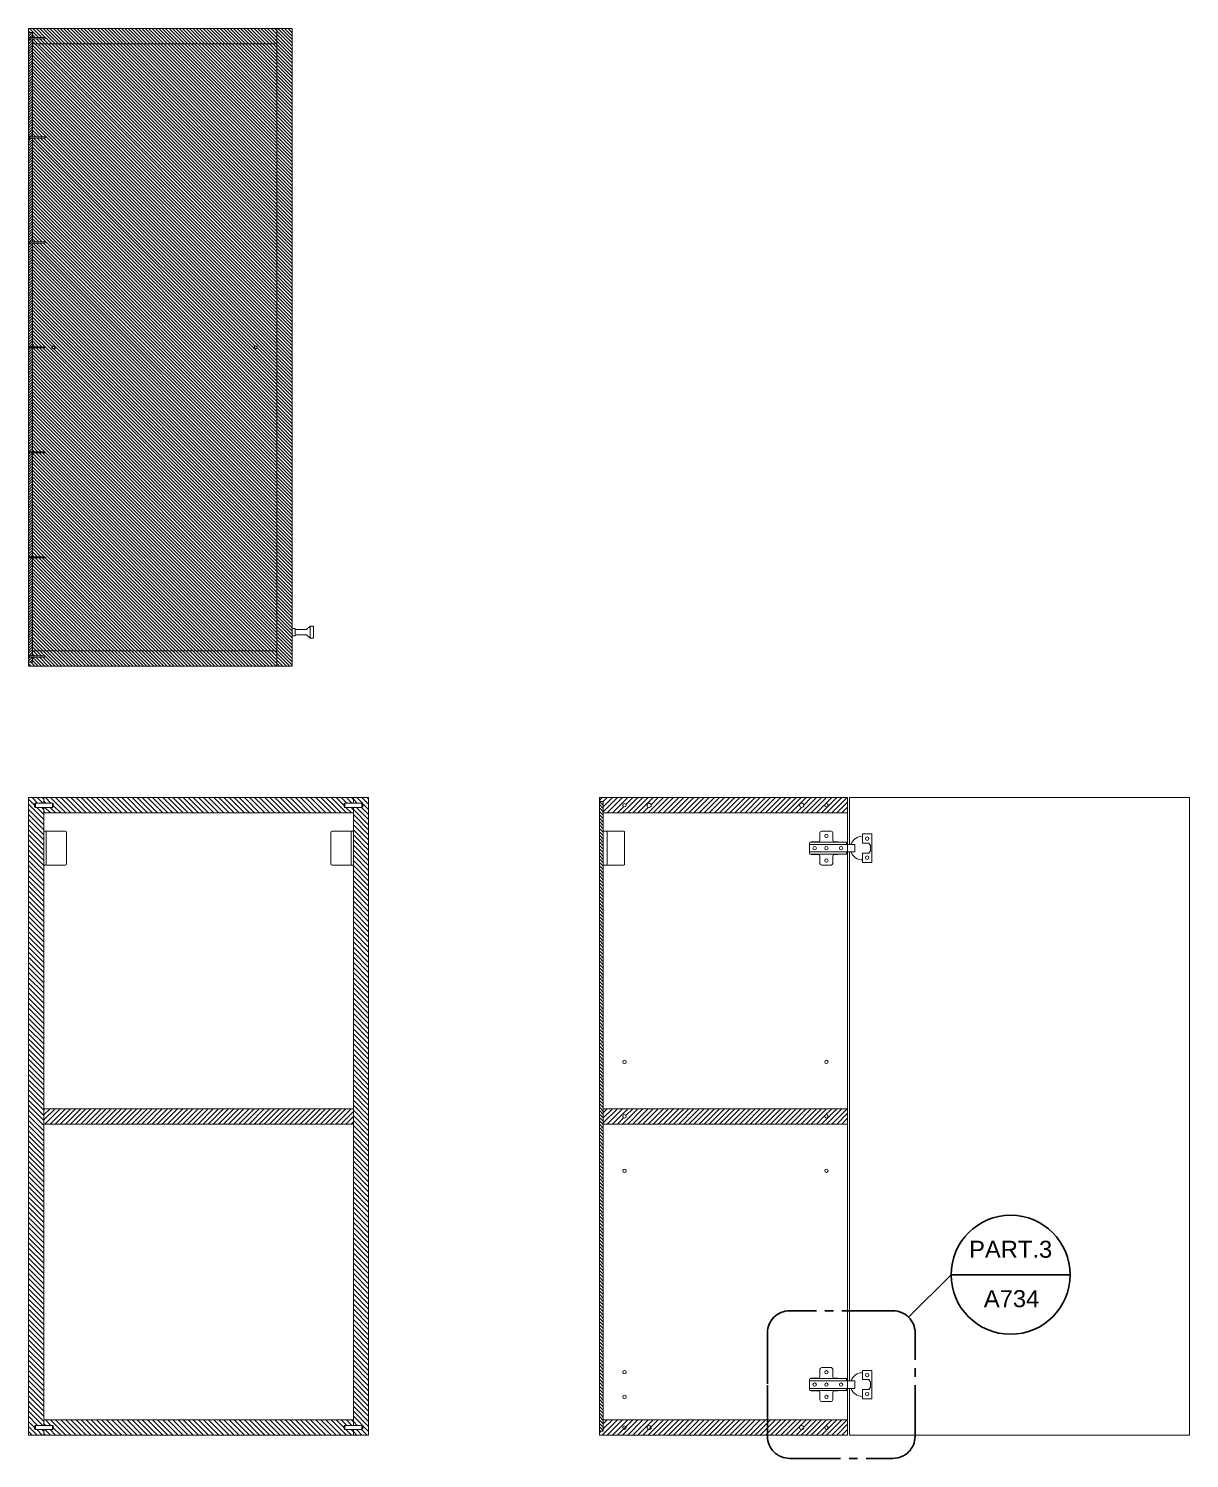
# Model space of a CAD drawing. Header units: centimetres. Extents: x -2268 to 3476, y -1681 to 1470.
# Drawn here: x -491.1 to -354.6, y -1519.9 to -1351.7 of the extents above; entities that cross this region are included whole.
import ezdxf
from ezdxf.enums import TextEntityAlignment as Align

# ---------------------------------------------------------------- set-up
doc = ezdxf.new("R2010")
doc.units = ezdxf.units.CM
doc.linetypes.add('CENTER2', pattern=[1.125, 0.75, -0.125, 0.125, -0.125])
doc.layers.get('0').update_dxf_attribs({"color": 5})
for name, color, linetype, lineweight in [('0_Num_Penna__5', 5, 'Continuous', 18), ('0_Num_Penna__6', 6, 'Continuous', 18), ('A-FURN_Num_Penna__252_Num_Penna__252_Num_Penna__3_Num_Penna__252_Num_Penna__252_Num_Penna__252_Num_Penna__252_Num_Penna__252_Num_Penna__252_Num_Penna__252_Num_Penna__252_Num_Penna__252_Num_Penna__252_Num_Penna__252_Num_Penna__5', 5, 'Continuous', 18), ('A-FURN_Num_Penna__252_Num_Penna__252_Num_Penna__3_Num_Penna__252_Num_Penna__252_Num_Penna__252_Num_Penna__252_Num_Penna__252_Num_Penna__252_Num_Penna__252_Num_Penna__252_Num_Penna__252_Num_Penna__252_Num_Penna__252_Num_Penna__6', 6, 'Continuous', 18), ('A-SECT A-MCUT', 7, 'Continuous', 35), ('A-SECT-PATT_Num_Penna__6_Num_Penna__6_Num_Penna__6_Num_Penna__6_Num_Penna__6_Num_Penna__6_Num_Penna__6_Num_Penna__6_Num_Penna__6_Num_Penna__6_Num_Penna__6_Num_Penna__6_Num_Penna__6_Num_Penna__2', 2, 'Continuous', 18), ('A-SECT-PATT_Num_Penna__6_Num_Penna__6_Num_Penna__6_Num_Penna__6_Num_Penna__6_Num_Penna__6_Num_Penna__6_Num_Penna__6_Num_Penna__6_Num_Penna__6_Num_Penna__6_Num_Penna__6_Num_Penna__6_Num_Penna__6', 6, 'Continuous', 18), ('INFO_Num_Penna__2_Num_Penna__2_Num_Penna__2_Num_Penna__2_Num_Penna__5', 5, 'Continuous', 18), ('PDF _Geometria_Num_Penna__5', 5, 'Continuous', 18), ('PDF10_Geometry_Num_Penna__7_Num_Penna__7_Num_Penna__7_Num_Penna__7_Num_Penna__7_Num_Penna__7_Num_Penna__7_Num_Penna__6', 6, 'Continuous', 18), ('PDF16_Geometry_Num_Penna__5_Num_Penna__5_Num_Penna__5_Num_Penna__5_Num_Penna__5_Num_Penna__5_Num_Penna__5_Num_Penna__5_Num_Penna__5_Num_Penna__5_Num_Penna__5_Num_Penna__5_Num_Penna__5_Num_Penna__5', 5, 'Continuous', 18), ('PDF16_Geometry_Num_Penna__6_Num_Penna__6_Num_Penna__6_Num_Penna__6_Num_Penna__6_Num_Penna__6_Num_Penna__6_Num_Penna__6_Num_Penna__6_Num_Penna__6_Num_Penna__6_Num_Penna__6_Num_Penna__6_Num_Penna__6', 6, 'Continuous', 18), ('PDF22_Geometry_Num_Penna__1_Num_Penna__255_Num_Penna__3_Num_Penna__3_Num_Penna__6', 6, 'Continuous', 18), ('PDF22_Geometry_Num_Penna__1_Num_Penna__255_Num_Penna__5_Num_Penna__5_Num_Penna__5', 5, 'Continuous', 18), ('PDF22_Geometry_Num_Penna__1_Num_Penna__255_Num_Penna__5_Num_Penna__5_Num_Penna__6', 6, 'Continuous', 18), ('PDF2_Geometry_Num_Penna__7_Num_Penna__7_Num_Penna__7_Num_Penna__7_Num_Penna__7_Num_Penna__7_Num_Penna__7_Num_Penna__6', 6, 'Continuous', 18), ('VITE_Num_Penna__5', 5, 'Continuous', 18)]:
    doc.layers.add(name, color=color, linetype=linetype, lineweight=lineweight)
doc.styles.add('ARIAL', font='Arial.ttf')
pattern_1 = [(135, (12.1145, 0), (-0.3, -0.3), [])]

msp = doc.modelspace()

# ---------------------------------------------------------------- hatches: boundary and pattern name
at = {"layer": '0_Num_Penna__5', "ltscale": 0.5}
h = msp.add_hatch(dxfattribs=at)
h.set_pattern_fill('JIS_WOOD', color=254, scale=0.4, angle=90)
h.set_pattern_definition([(135, (12.11448, 0), (-0.2, -0.2), [])])
h.paths.add_polyline_path([(-461.9372, -1351.6642), (-491.1372, -1351.6642), (-491.1372, -1352.1142), (-490.6872, -1352.1142), (-490.6872, -1352.7168), (-489.2436, -1352.7168), (-489.0772, -1352.7892), (-489.2436, -1352.8615), (-490.6872, -1352.8615), (-490.6872, -1353.4642), (-461.9372, -1353.4642)])
h.paths.add_polyline_path([(-461.9372, -1424.8642), (-490.6872, -1424.8642), (-490.6872, -1425.4668), (-489.2436, -1425.4668), (-489.0772, -1425.5392), (-489.2436, -1425.6115), (-490.6872, -1425.6115), (-490.6872, -1426.2142), (-491.1372, -1426.2142), (-491.1372, -1426.6642), (-461.9372, -1426.6642)])
h.paths.add_polyline_path([(-460.1372, -1351.6642), (-461.9372, -1351.6642), (-461.9372, -1353.4642), (-461.9372, -1426.6642), (-460.1372, -1426.6642)])
h.paths.add_polyline_path([(-461.9372, -1353.4642), (-490.6872, -1353.4642), (-490.6872, -1364.3918), (-489.2436, -1364.3918), (-489.0772, -1364.4642), (-489.2436, -1364.5365), (-490.6872, -1364.5365), (-490.6872, -1376.7418), (-489.2436, -1376.7418), (-489.0772, -1376.8142), (-489.2436, -1376.8865), (-490.6872, -1376.8865), (-490.6872, -1389.0918), (-489.2436, -1389.0918), (-489.0772, -1389.1642), (-489.2436, -1389.2365), (-490.6872, -1389.2365), (-490.6872, -1401.4418), (-489.2436, -1401.4418), (-489.0772, -1401.5142), (-489.2436, -1401.5865), (-490.6872, -1401.5865), (-490.6872, -1413.7918), (-489.2436, -1413.7918), (-489.0772, -1413.8642), (-489.2436, -1413.9365), (-490.6872, -1413.9365), (-490.6872, -1424.8642), (-461.9372, -1424.8642)])
h.paths.add_polyline_path([(-488.3872, -1389.1642, -1), (-487.9872, -1389.1642, -1)], flags=16)
h.paths.add_polyline_path([(-488.3372, -1389.1642, -1), (-488.0372, -1389.1642, -1)], flags=0)
h.paths.add_polyline_path([(-464.6372, -1389.1642, -1), (-464.2372, -1389.1642, -1)], flags=16)
h.paths.add_polyline_path([(-464.5872, -1389.1642, -1), (-464.2872, -1389.1642, -1)], flags=0)
h = msp.add_hatch(dxfattribs=at)
h.set_pattern_fill('JIS_WOOD', color=254, scale=0.3)
h.set_pattern_definition([(45, (12.11448, 0), (-0.15, 0.15), [])])
h.paths.add_polyline_path([(-490.6872, -1352.8615), (-491.0772, -1352.8615), (-491.0772, -1352.9392), (-491.1372, -1352.9392), (-491.1372, -1364.3142), (-491.0772, -1364.3142), (-491.0772, -1364.3918), (-490.6872, -1364.3918)])
h.paths.add_polyline_path([(-490.6872, -1352.1142), (-491.1372, -1352.1142), (-491.1372, -1352.6392), (-491.0772, -1352.6392), (-491.0772, -1352.7168), (-490.6872, -1352.7168)])
h.paths.add_polyline_path([(-490.6872, -1364.5365), (-491.0772, -1364.5365), (-491.0772, -1364.6142), (-491.1372, -1364.6142), (-491.1372, -1376.6642), (-491.0772, -1376.6642), (-491.0772, -1376.7418), (-490.6872, -1376.7418)])
h.paths.add_polyline_path([(-490.6872, -1376.8865), (-491.0772, -1376.8865), (-491.0772, -1376.9642), (-491.1372, -1376.9642), (-491.1372, -1389.0142), (-491.0772, -1389.0142), (-491.0772, -1389.0918), (-490.6872, -1389.0918)])
h.paths.add_polyline_path([(-490.6872, -1389.2365), (-491.0772, -1389.2365), (-491.0772, -1389.3142), (-491.1372, -1389.3142), (-491.1372, -1401.3642), (-491.0772, -1401.3642), (-491.0772, -1401.4418), (-490.6872, -1401.4418)])
h.paths.add_polyline_path([(-490.6872, -1401.5865), (-491.0772, -1401.5865), (-491.0772, -1401.6642), (-491.1372, -1401.6642), (-491.1372, -1413.7142), (-491.0772, -1413.7142), (-491.0772, -1413.7918), (-490.6872, -1413.7918)])
h.paths.add_polyline_path([(-490.6872, -1413.9365), (-491.0772, -1413.9365), (-491.0772, -1414.0142), (-491.1372, -1414.0142), (-491.1372, -1425.3892), (-491.0772, -1425.3892), (-491.0772, -1425.4668), (-490.6872, -1425.4668), (-490.6872, -1424.8642)])
h.paths.add_polyline_path([(-490.6872, -1425.6115), (-491.0772, -1425.6115), (-491.0772, -1425.6892), (-491.1372, -1425.6892), (-491.1372, -1426.2142), (-490.6872, -1426.2142)])
h = msp.add_hatch(dxfattribs=at)
h.set_pattern_fill('JIS_WOOD', color=254, scale=0.6, angle=90)
h.set_pattern_definition([(135, (385.0397, 101.31137), (-0.3, -0.3), [])])
h.paths.add_polyline_path([(-489.3372, -1443.2741), (-490.3372, -1443.2741), (-490.4372, -1443.1741), (-490.4372, -1442.8741), (-490.3372, -1442.7741), (-489.3372, -1442.7741), (-489.3372, -1442.1241), (-491.1372, -1442.1241), (-491.1372, -1517.1241), (-489.3372, -1517.1241), (-489.3372, -1516.4741), (-490.3372, -1516.4741), (-490.4372, -1516.3741), (-490.4372, -1516.0741), (-490.3372, -1515.9741), (-489.3372, -1515.9741)])
h = msp.add_hatch(dxfattribs=at)
h.set_pattern_fill('JIS_WOOD', color=254, scale=0.6, angle=90)
h.set_pattern_definition(pattern_1)
h.paths.add_polyline_path([(-452.9372, -1443.9241), (-452.9372, -1443.2741), (-453.9372, -1443.2741), (-454.0372, -1443.1741), (-454.0372, -1442.8741), (-453.9372, -1442.7741), (-452.9372, -1442.7741), (-452.9372, -1442.1241), (-489.3372, -1442.1241), (-489.3372, -1442.7741), (-488.3372, -1442.7741), (-488.2372, -1442.8741), (-488.2372, -1443.1741), (-488.3372, -1443.2741), (-489.3372, -1443.2741), (-489.3372, -1443.9241)])
h = msp.add_hatch(dxfattribs=at)
h.set_pattern_fill('JIS_WOOD', color=254, scale=0.6, angle=90)
h.set_pattern_definition([(135, (305.0397, 101.31137), (-0.3, -0.3), [])])
h.paths.add_polyline_path([(-451.1372, -1442.1241), (-452.9372, -1442.1241), (-452.9372, -1442.7741), (-451.9372, -1442.7741), (-451.8372, -1442.8741), (-451.8372, -1443.1741), (-451.9372, -1443.2741), (-452.9372, -1443.2741), (-452.9372, -1515.3241), (-452.9372, -1515.9741), (-451.9372, -1515.9741), (-451.8372, -1516.0741), (-451.8372, -1516.3741), (-451.9372, -1516.4741), (-452.9372, -1516.4741), (-452.9372, -1517.1241), (-451.1372, -1517.1241)])
h = msp.add_hatch(dxfattribs=at)
h.set_pattern_fill('JIS_WOOD', color=254, scale=0.6)
h.set_pattern_definition([(45, (9.85446, 0), (-0.3, 0.3), [])])
h.paths.add_polyline_path([(-423.9973, -1442.1241), (-423.9973, -1442.5741), (-423.5473, -1442.5741), (-423.5473, -1443.9241), (-394.7973, -1443.9241), (-394.7973, -1442.1241)])
h.paths.add_polyline_path([(-418.3973, -1443.0241, -1), (-417.8973, -1443.0241, -1)], flags=16)
h.paths.add_polyline_path([(-399.9473, -1443.0241, -1), (-400.4473, -1443.0241, -1)], flags=16)
h.paths.add_polyline_path([(-421.2473, -1443.0241, -1), (-420.8473, -1443.0241, -1)], flags=16)
h.paths.add_polyline_path([(-397.0973, -1443.0241, -1), (-397.4973, -1443.0241, -1)], flags=16)
h.paths.add_polyline_path([(-423.5473, -1515.3241), (-423.5473, -1516.6741), (-423.9973, -1516.6741), (-423.9973, -1517.1241), (-404.2281, -1517.1241), (-404.2281, -1515.3241)])
h.paths.add_polyline_path([(-394.7973, -1517.1241), (-394.7973, -1515.3241), (-404.2281, -1515.3241), (-404.2281, -1517.1241)])
h.paths.add_polyline_path([(-423.5473, -1478.7241), (-423.5473, -1480.5241), (-394.7973, -1480.5241), (-394.7973, -1478.7241)])
h.paths.add_polyline_path([(-421.2473, -1479.6241, -1), (-420.8473, -1479.6241, -1)], flags=16)
h.paths.add_polyline_path([(-397.0973, -1479.6241, -1), (-397.4973, -1479.6241, -1)], flags=16)
h = msp.add_hatch(dxfattribs=at)
h.set_pattern_fill('JIS_WOOD', color=254, scale=0.4, angle=90)
h.set_pattern_definition([(135, (9.85446, 0), (-0.2, -0.2), [])])
h.paths.add_polyline_path([(-423.5473, -1442.5741), (-423.9973, -1442.5741), (-423.9973, -1516.6741), (-423.5473, -1516.6741)])
h = msp.add_hatch(dxfattribs=at)
h.set_pattern_fill('JIS_WOOD', color=254, scale=0.6)
h.set_pattern_definition([(45, (12.1145, 0), (-0.3, 0.3), [])])
h.paths.add_polyline_path([(-489.3372, -1478.7241), (-489.3372, -1480.5241), (-452.9372, -1480.5241), (-452.9372, -1478.7241)])
h = msp.add_hatch(dxfattribs=at)
h.set_pattern_fill('JIS_WOOD', color=254, scale=0.6, angle=90)
h.set_pattern_definition(pattern_1)
h.paths.add_polyline_path([(-489.3372, -1515.3241), (-489.3372, -1515.9741), (-488.3372, -1515.9741), (-488.2372, -1516.0741), (-488.2372, -1516.3741), (-488.3372, -1516.4741), (-489.3372, -1516.4741), (-489.3372, -1517.1241), (-452.9372, -1517.1241), (-452.9372, -1516.4741), (-453.9372, -1516.4741), (-454.0372, -1516.3741), (-454.0372, -1516.0741), (-453.9372, -1515.9741), (-452.9372, -1515.9741), (-452.9372, -1515.3241)])

# ---------------------------------------------------------------- linework, layer by layer
at = {"layer": '0_Num_Penna__6', "color": 6, "linetype": 'Continuous', "lineweight": 18}
for p, q in [((-490.3372, -1442.7741), (-490.4372, -1442.8741)), ((-490.4372, -1442.8741), (-490.4372, -1443.1741)), ((-488.3372, -1442.7741), (-488.2372, -1442.8741)), ((-488.2372, -1442.8741), (-488.2372, -1443.1741)), ((-453.9372, -1442.7741), (-454.0372, -1442.8741)), ((-454.0372, -1442.8741), (-454.0372, -1443.1741)), ((-451.9372, -1442.7741), (-451.8372, -1442.8741)), ((-451.8372, -1442.8741), (-451.8372, -1443.1741)), ((-490.3372, -1443.2741), (-490.4372, -1443.1741)), ((-488.3372, -1443.2741), (-488.2372, -1443.1741)), ((-453.9372, -1443.2741), (-454.0372, -1443.1741)), ((-451.9372, -1443.2741), (-451.8372, -1443.1741)), ((-490.3372, -1515.9741), (-490.4372, -1516.0741)), ((-490.4372, -1516.3741), (-490.4372, -1516.0741)), ((-490.3372, -1516.4741), (-490.4372, -1516.3741)), ((-488.3372, -1515.9741), (-488.2372, -1516.0741)), ((-488.3372, -1516.4741), (-488.2372, -1516.3741)), ((-488.2372, -1516.3741), (-488.2372, -1516.0741)), ((-453.9372, -1515.9741), (-454.0372, -1516.0741)), ((-454.0372, -1516.3741), (-454.0372, -1516.0741)), ((-453.9372, -1516.4741), (-454.0372, -1516.3741)), ((-451.9372, -1515.9741), (-451.8372, -1516.0741)), ((-451.9372, -1516.4741), (-451.8372, -1516.3741)), ((-451.8372, -1516.3741), (-451.8372, -1516.0741))]:
    msp.add_line(p, q, dxfattribs=at)
at = {"layer": 'A-FURN_Num_Penna__252_Num_Penna__252_Num_Penna__3_Num_Penna__252_Num_Penna__252_Num_Penna__252_Num_Penna__252_Num_Penna__252_Num_Penna__252_Num_Penna__252_Num_Penna__252_Num_Penna__252_Num_Penna__252_Num_Penna__252_Num_Penna__5', "color": 5, "linetype": 'Continuous', "lineweight": 18}
for p, q in [((-491.1372, -1352.6392), (-491.1372, -1352.9392)), ((-491.0772, -1352.6954), (-491.0772, -1352.8615)), ((-491.1372, -1364.3142), (-491.1372, -1364.6142)), ((-491.0772, -1364.3918), (-491.0772, -1364.5365)), ((-491.1372, -1376.6642), (-491.1372, -1376.9642)), ((-491.0772, -1376.7418), (-491.0772, -1376.8865)), ((-491.1372, -1389.0142), (-491.1372, -1389.3142)), ((-491.0772, -1389.0918), (-491.0772, -1389.2365)), ((-491.1372, -1401.3642), (-491.1372, -1401.6642)), ((-491.0772, -1401.4418), (-491.0772, -1401.5865)), ((-491.1372, -1413.7142), (-491.1372, -1414.0142)), ((-491.0772, -1413.7918), (-491.0772, -1413.9365)), ((-491.1372, -1425.6892), (-491.1372, -1425.3892)), ((-491.0772, -1425.4668), (-491.0772, -1425.6115)), ((-394.7973, -1447.6243), (-394.7973, -1448.5239)), ((-394.7973, -1511.6239), (-394.7973, -1510.7242))]:
    msp.add_line(p, q, dxfattribs=at)
for centre, radius in [((-488.1872, -1389.1642), 0.15), ((-464.4372, -1389.1642), 0.15), ((-418.1473, -1443.0241), 0.25), ((-400.1973, -1443.0241), 0.25), ((-418.1473, -1516.2425), 0.25), ((-400.1973, -1516.2425), 0.25)]:
    msp.add_circle(centre, radius, dxfattribs=at)
at = {"layer": 'A-FURN_Num_Penna__252_Num_Penna__252_Num_Penna__3_Num_Penna__252_Num_Penna__252_Num_Penna__252_Num_Penna__252_Num_Penna__252_Num_Penna__252_Num_Penna__252_Num_Penna__252_Num_Penna__252_Num_Penna__252_Num_Penna__252_Num_Penna__6', "color": 6, "linetype": 'Continuous', "lineweight": 18}
for p, q in [((-491.1372, -1352.6392), (-491.0772, -1352.6392)), ((-491.1372, -1352.9392), (-491.0772, -1352.9392)), ((-491.0772, -1352.6392), (-491.0772, -1352.7168)), ((-491.0772, -1352.7168), (-489.2436, -1352.7168)), ((-491.0772, -1352.8615), (-489.2436, -1352.8615)), ((-491.0772, -1352.8615), (-491.0772, -1352.9392)), ((-491.1372, -1364.3142), (-491.0772, -1364.3142)), ((-491.1372, -1364.6142), (-491.0772, -1364.6142)), ((-491.0772, -1364.3142), (-491.0772, -1364.3918)), ((-491.0772, -1364.3918), (-489.2436, -1364.3918)), ((-491.0772, -1364.5365), (-489.2436, -1364.5365)), ((-491.0772, -1364.5365), (-491.0772, -1364.6142)), ((-491.1372, -1376.6642), (-491.0772, -1376.6642)), ((-491.1372, -1376.9642), (-491.0772, -1376.9642)), ((-491.0772, -1376.6642), (-491.0772, -1376.7418)), ((-491.0772, -1376.7418), (-489.2436, -1376.7418)), ((-491.0772, -1376.8865), (-489.2436, -1376.8865)), ((-491.0772, -1376.8865), (-491.0772, -1376.9642)), ((-491.1372, -1389.0142), (-491.0772, -1389.0142)), ((-491.0772, -1389.0142), (-491.0772, -1389.0918)), ((-491.0772, -1389.0918), (-489.2436, -1389.0918)), ((-491.0772, -1389.2365), (-489.2436, -1389.2365)), ((-491.0772, -1389.2365), (-491.0772, -1389.3142)), ((-491.1372, -1389.3142), (-491.0772, -1389.3142)), ((-491.1372, -1401.3642), (-491.0772, -1401.3642)), ((-491.1372, -1401.6642), (-491.0772, -1401.6642)), ((-491.0772, -1401.3642), (-491.0772, -1401.4418)), ((-491.0772, -1401.4418), (-489.2436, -1401.4418)), ((-491.0772, -1401.5865), (-489.2436, -1401.5865)), ((-491.0772, -1401.5865), (-491.0772, -1401.6642)), ((-491.1372, -1413.7142), (-491.0772, -1413.7142)), ((-491.1372, -1414.0142), (-491.0772, -1414.0142)), ((-491.0772, -1413.7142), (-491.0772, -1413.7918)), ((-491.0772, -1413.7918), (-489.2436, -1413.7918)), ((-491.0772, -1413.9365), (-489.2436, -1413.9365)), ((-491.0772, -1413.9365), (-491.0772, -1414.0142)), ((-491.1372, -1425.3892), (-491.0772, -1425.3892)), ((-491.1372, -1425.6892), (-491.0772, -1425.6892)), ((-491.0772, -1425.3892), (-491.0772, -1425.4668)), ((-491.0772, -1425.4668), (-489.2436, -1425.4668)), ((-491.0772, -1425.6115), (-489.2436, -1425.6115)), ((-491.0772, -1425.6115), (-491.0772, -1425.6892))]:
    msp.add_line(p, q, dxfattribs=at)
at = {"layer": 'A-SECT A-MCUT', "color": 5}
for q in [(-387.6235, -1503.2565), (-368.6235, -1498.2565)]:
    msp.add_line((-382.6235, -1498.2565), q, dxfattribs=at)
at = {"layer": 'A-SECT A-MCUT', "color": 5, "linetype": 'CENTER2', "ltscale": 8}
msp.add_lwpolyline([(-404.2281, -1517.256, 0.41421356), (-401.6229, -1519.8611), (-389.4656, -1519.8611, 0.41421356), (-386.8604, -1517.256), (-386.8604, -1505.0987, 0.41421356), (-389.4656, -1502.4935), (-401.6229, -1502.4935, 0.41421356), (-404.2281, -1505.0987), (-404.2281, -1517.256), (-404.2281, -1505.0987)], format="xyb", dxfattribs=at)
at = {"layer": 'A-SECT A-MCUT', "color": 5}
msp.add_circle((-375.6235, -1498.2565), 7, dxfattribs=at)
at = {"layer": 'A-SECT-PATT_Num_Penna__6_Num_Penna__6_Num_Penna__6_Num_Penna__6_Num_Penna__6_Num_Penna__6_Num_Penna__6_Num_Penna__6_Num_Penna__6_Num_Penna__6_Num_Penna__6_Num_Penna__6_Num_Penna__6_Num_Penna__2', "color": 2, "linetype": 'Continuous', "lineweight": 18}
for p, q in [((-394.5973, -1442.1241), (-354.5973, -1442.1241)), ((-394.5973, -1442.1241), (-394.5973, -1447.6243)), ((-354.5973, -1442.1241), (-354.5973, -1517.1241)), ((-394.5973, -1448.5239), (-394.5973, -1510.7242)), ((-394.5973, -1511.6239), (-394.5973, -1517.1241)), ((-394.5973, -1517.1241), (-354.5973, -1517.1241))]:
    msp.add_line(p, q, dxfattribs=at)
at = {"layer": 'A-SECT-PATT_Num_Penna__6_Num_Penna__6_Num_Penna__6_Num_Penna__6_Num_Penna__6_Num_Penna__6_Num_Penna__6_Num_Penna__6_Num_Penna__6_Num_Penna__6_Num_Penna__6_Num_Penna__6_Num_Penna__6_Num_Penna__6', "color": 6, "linetype": 'Continuous', "lineweight": 18}
for p, q in [((-491.1372, -1352.1142), (-491.1372, -1352.6392)), ((-490.6872, -1352.1142), (-490.6872, -1352.7168)), ((-490.6872, -1352.8615), (-490.6872, -1364.3918)), ((-490.6872, -1364.5365), (-490.6872, -1376.7418)), ((-490.6872, -1376.8865), (-490.6872, -1389.0918)), ((-490.6872, -1389.2365), (-490.6872, -1401.4418)), ((-490.6872, -1401.5865), (-490.6872, -1413.7918)), ((-490.6872, -1413.9365), (-490.6872, -1425.4668)), ((-490.6872, -1425.6115), (-490.6872, -1426.2142)), ((-491.1372, -1442.1241), (-451.1372, -1442.1241)), ((-491.1372, -1442.1241), (-491.1372, -1517.1241)), ((-489.3372, -1442.1241), (-489.3372, -1442.7741)), ((-452.9372, -1442.1241), (-452.9372, -1442.7741)), ((-451.1372, -1442.1241), (-451.1372, -1517.1241)), ((-423.5473, -1442.5741), (-423.5473, -1516.6741)), ((-489.3372, -1443.2741), (-489.3372, -1515.9741)), ((-452.9372, -1443.2741), (-452.9372, -1515.9741)), ((-491.1372, -1517.1241), (-451.1372, -1517.1241)), ((-489.3372, -1516.4741), (-489.3372, -1517.1241)), ((-452.9372, -1516.4741), (-452.9372, -1517.1241))]:
    msp.add_line(p, q, dxfattribs=at)
at = {"layer": 'INFO_Num_Penna__2_Num_Penna__2_Num_Penna__2_Num_Penna__2_Num_Penna__5', "color": 5, "linetype": 'Continuous', "lineweight": 18}
for p, q in [((-489.0705, -1446.0738), (-489.3372, -1446.0738)), ((-489.0872, -1446.214), (-489.0872, -1449.9335)), ((-489.0705, -1446.0738), (-486.8249, -1446.0738)), ((-486.6953, -1449.9335), (-486.6953, -1446.214)), ((-455.5792, -1449.9335), (-455.5792, -1446.214)), ((-453.204, -1446.0738), (-455.4495, -1446.0738)), ((-453.204, -1446.0738), (-452.9372, -1446.0738)), ((-453.1872, -1446.214), (-453.1872, -1449.9335)), ((-423.5473, -1446.0738), (-421.1541, -1446.0738)), ((-423.0677, -1446.214), (-423.0677, -1449.9335)), ((-421.0245, -1449.9335), (-421.0245, -1446.214)), ((-489.3372, -1450.0738), (-489.0705, -1450.0738)), ((-489.0705, -1450.0738), (-486.8249, -1450.0738)), ((-453.204, -1450.0738), (-455.4495, -1450.0738)), ((-452.9372, -1450.0738), (-453.204, -1450.0738)), ((-423.5473, -1450.0738), (-421.1541, -1450.0738))]:
    msp.add_line(p, q, dxfattribs=at)
for centre, start, end in [((-489.2292, -1446.2151), 0.438313, 85.025899), ((-486.8372, -1446.2151), 0.438313, 85.025899), ((-455.4372, -1446.2151), 94.974101, 179.561687), ((-453.0453, -1446.2151), 94.974101, 179.561687), ((-423.2096, -1446.2151), 0.438313, 85.025899), ((-421.1664, -1446.2151), 0.438313, 85.025899), ((-489.2292, -1449.9324), 274.974101, 359.561687), ((-486.8372, -1449.9324), 274.974101, 359.561687), ((-455.4372, -1449.9324), 180.438313, 265.025899), ((-453.0453, -1449.9324), 180.438313, 265.025899), ((-423.2096, -1449.9324), 274.974101, 359.561687), ((-421.1664, -1449.9324), 274.974101, 359.561687)]:
    msp.add_arc(centre, 0.1419, start, end, dxfattribs=at)
at = {"layer": 'PDF _Geometria_Num_Penna__5', "color": 5, "linetype": 'Continuous', "lineweight": 18, "flags": 128}
for points in [[(-395.9478, -1447.3756), (-395.9478, -1447.3226), (-396.3458, -1447.3226, -0.41421356), (-396.5458, -1447.1226), (-396.5458, -1446.2738, 0.41421356), (-396.7458, -1446.0738), (-397.8487, -1446.0738, 0.41421356), (-398.0487, -1446.2738), (-398.0487, -1447.1226, -0.41421356), (-398.2487, -1447.3226), (-399.0976, -1447.3226, 0.41421356), (-399.2976, -1447.5226), (-399.2976, -1448.6255, 0.41421356), (-399.0976, -1448.8255), (-398.2487, -1448.8255, -0.41421356), (-398.0487, -1449.0255), (-398.0487, -1449.8744, 0.41421356), (-397.8487, -1450.0744), (-396.7458, -1450.0744, 0.41421356), (-396.5458, -1449.8744), (-396.5458, -1449.0255, -0.41421356), (-396.3458, -1448.8255), (-395.9478, -1448.8255), (-395.9478, -1448.7726)], [(-395.9478, -1511.8726), (-395.9478, -1511.9255), (-396.3458, -1511.9255, 0.41421356), (-396.5458, -1512.1255), (-396.5458, -1512.9744, -0.41421356), (-396.7458, -1513.1744), (-397.8487, -1513.1744, -0.41421356), (-398.0487, -1512.9744), (-398.0487, -1512.1255, 0.41421356), (-398.2487, -1511.9255), (-399.0976, -1511.9255, -0.41421356), (-399.2976, -1511.7255), (-399.2976, -1510.6226, -0.41421356), (-399.0976, -1510.4226), (-398.2487, -1510.4226, 0.41421356), (-398.0487, -1510.2226), (-398.0487, -1509.3737, -0.41421356), (-397.8487, -1509.1737), (-396.7458, -1509.1737, -0.41421356), (-396.5458, -1509.3737), (-396.5458, -1510.2226, 0.41421356), (-396.3458, -1510.4226), (-395.9478, -1510.4226), (-395.9478, -1510.4755)]]:
    msp.add_lwpolyline(points, format="xyb", dxfattribs=at)
for points in [[(-392.1165, -1447.7777), (-392.307, -1447.4973), (-393.0532, -1447.4973), (-393.0532, -1446.4018), (-391.9366, -1446.4018)], [(-391.9366, -1446.4019), (-391.9366, -1449.7463), (-393.0532, -1449.7463), (-393.0532, -1448.6509), (-392.307, -1448.6509), (-392.1165, -1448.3704), (-392.1165, -1448.0741), (-392.1165, -1447.7777)], [(-399.2976, -1448.5239), (-394.9477, -1448.5239), (-393.9475, -1448.5239), (-393.9475, -1447.6243), (-394.9477, -1447.6243), (-399.2976, -1447.6243)], [(-394.9477, -1447.3756), (-399.2331, -1447.3756)], [(-394.9477, -1447.6243), (-394.9477, -1447.3755)], [(-399.2332, -1448.7726), (-394.9477, -1448.7726), (-394.9477, -1448.5239)], [(-391.9366, -1512.8463), (-391.9366, -1509.5018), (-393.0532, -1509.5018), (-393.0532, -1510.5972), (-392.307, -1510.5972), (-392.1165, -1510.8777), (-392.1165, -1511.1741), (-392.1165, -1511.4704)], [(-399.2976, -1510.7242), (-394.9477, -1510.7242), (-393.9475, -1510.7242), (-393.9475, -1511.6239), (-394.9477, -1511.6239), (-399.2976, -1511.6239)], [(-399.2332, -1510.4755), (-394.9477, -1510.4755), (-394.9477, -1510.7242)], [(-394.9477, -1511.8726), (-399.2331, -1511.8726)], [(-394.9477, -1511.6239), (-394.9477, -1511.8726)], [(-392.1165, -1511.4704), (-392.307, -1511.7509), (-393.0532, -1511.7509), (-393.0532, -1512.8463), (-391.9366, -1512.8463)]]:
    msp.add_lwpolyline(points, dxfattribs=at)
at = {"layer": 'PDF _Geometria_Num_Penna__5', "color": 5, "linetype": 'Continuous', "lineweight": 18}
for centre, radius, start, end in [((-393.0558, -1448.0714), 1.3944, 90.001281, 161.159518), ((-393.0559, -1448.0717), 1.3942, 198.835553, 270.003648), ((-393.0559, -1511.1765), 1.3942, 89.996352, 161.164447), ((-393.0558, -1511.1767), 1.3944, 198.840482, 269.998719)]:
    msp.add_arc(centre, radius, start, end, dxfattribs=at)
at = {"layer": 'PDF10_Geometry_Num_Penna__7_Num_Penna__7_Num_Penna__7_Num_Penna__7_Num_Penna__7_Num_Penna__7_Num_Penna__7_Num_Penna__6', "color": 6, "linetype": 'Continuous', "lineweight": 18, "flags": 128}
for points in [[(-489.2436, -1352.7168), (-489.0772, -1352.7892)], [(-489.0772, -1352.7892), (-489.2436, -1352.8615)], [(-489.2436, -1364.3918), (-489.0772, -1364.4642)], [(-489.0772, -1364.4642), (-489.2436, -1364.5365)], [(-489.2436, -1376.7418), (-489.0772, -1376.8142)], [(-489.0772, -1376.8142), (-489.2436, -1376.8865)], [(-489.2436, -1389.0918), (-489.0772, -1389.1642)], [(-489.0772, -1389.1642), (-489.2436, -1389.2365)], [(-489.2436, -1401.4418), (-489.0772, -1401.5142)], [(-489.0772, -1401.5142), (-489.2436, -1401.5865)], [(-489.2436, -1413.7918), (-489.0772, -1413.8642)], [(-489.0772, -1413.8642), (-489.2436, -1413.9365)], [(-489.2436, -1425.4668), (-489.0772, -1425.5392)], [(-489.0772, -1425.5392), (-489.2436, -1425.6115)]]:
    msp.add_lwpolyline(points, dxfattribs=at)
at = {"layer": 'PDF16_Geometry_Num_Penna__5_Num_Penna__5_Num_Penna__5_Num_Penna__5_Num_Penna__5_Num_Penna__5_Num_Penna__5_Num_Penna__5_Num_Penna__5_Num_Penna__5_Num_Penna__5_Num_Penna__5_Num_Penna__5_Num_Penna__5', "color": 5, "linetype": 'Continuous', "lineweight": 18}
for p, q in [((-459.7718, -1422.2164), (-460.1372, -1422.2164)), ((-460.1372, -1422.2164), (-460.1372, -1423.112)), ((-459.7718, -1422.2164), (-459.7718, -1423.112)), ((-458.4644, -1422.3648), (-459.6233, -1422.3648)), ((-458.0284, -1421.9642), (-458.4644, -1422.3648)), ((-457.6372, -1421.9642), (-458.0284, -1421.9642)), ((-458.0284, -1421.9642), (-458.0284, -1423.3642)), ((-457.6372, -1421.9642), (-457.6372, -1423.3642)), ((-459.7718, -1423.112), (-460.1372, -1423.112)), ((-458.4644, -1422.9635), (-459.6233, -1422.9635)), ((-458.0284, -1423.3642), (-458.4644, -1422.9635)), ((-457.6372, -1423.3642), (-458.0284, -1423.3642))]:
    msp.add_line(p, q, dxfattribs=at)
for centre, start, end in [((-459.6233, -1422.2164), 180, 270), ((-459.6233, -1423.112), 90, 180)]:
    msp.add_arc(centre, 0.1485, start, end, dxfattribs=at)
at = {"layer": 'PDF16_Geometry_Num_Penna__6_Num_Penna__6_Num_Penna__6_Num_Penna__6_Num_Penna__6_Num_Penna__6_Num_Penna__6_Num_Penna__6_Num_Penna__6_Num_Penna__6_Num_Penna__6_Num_Penna__6_Num_Penna__6_Num_Penna__6', "color": 6, "linetype": 'Continuous', "lineweight": 18}
for p, q in [((-491.1372, -1352.1142), (-491.1372, -1351.6642)), ((-491.1372, -1351.6642), (-460.1372, -1351.6642)), ((-491.1372, -1352.1142), (-490.6872, -1352.1142)), ((-461.9372, -1351.6642), (-461.9372, -1426.6642)), ((-460.1372, -1351.6642), (-460.1372, -1426.6642)), ((-491.1372, -1364.3142), (-491.1372, -1352.9392)), ((-490.6872, -1353.4642), (-461.9372, -1353.4642)), ((-491.1372, -1376.6642), (-491.1372, -1364.6142)), ((-491.1372, -1389.0142), (-491.1372, -1376.9642)), ((-491.1372, -1401.3642), (-491.1372, -1389.3142)), ((-491.1372, -1413.7142), (-491.1372, -1401.6642)), ((-491.1372, -1425.3892), (-491.1372, -1414.0142)), ((-491.1372, -1426.2142), (-491.1372, -1425.6892)), ((-491.1372, -1426.6642), (-491.1372, -1426.2142)), ((-491.1372, -1426.2142), (-490.6872, -1426.2142)), ((-490.6872, -1424.8642), (-461.9372, -1424.8642)), ((-490.6872, -1425.4668), (-490.6872, -1424.8642)), ((-490.6872, -1426.2142), (-490.6872, -1425.6115)), ((-491.1372, -1426.6642), (-460.1372, -1426.6642)), ((-423.9973, -1516.6741), (-423.9973, -1442.1241)), ((-423.9973, -1442.1241), (-394.7973, -1442.1241)), ((-423.9973, -1442.5741), (-423.9973, -1442.1241)), ((-423.9973, -1442.5741), (-423.5473, -1442.5741)), ((-394.7973, -1442.1241), (-394.7973, -1447.6243)), ((-394.5973, -1442.1241), (-394.5973, -1447.6243)), ((-489.3372, -1443.9241), (-452.9372, -1443.9241)), ((-423.5473, -1443.9241), (-394.7973, -1443.9241)), ((-394.7973, -1448.5239), (-394.7973, -1517.1241)), ((-394.5973, -1448.5239), (-394.5973, -1510.7242)), ((-394.5973, -1511.6239), (-394.5973, -1517.1241)), ((-489.3372, -1515.3241), (-452.9372, -1515.3241)), ((-423.5473, -1515.3241), (-394.7973, -1515.3241)), ((-423.5473, -1516.6741), (-423.5473, -1515.3241)), ((-423.9973, -1517.1241), (-423.9973, -1516.6741)), ((-423.9973, -1516.6741), (-423.5473, -1516.6741)), ((-423.9973, -1517.1241), (-394.7973, -1517.1241))]:
    msp.add_line(p, q, dxfattribs=at)
at = {"layer": 'PDF22_Geometry_Num_Penna__1_Num_Penna__255_Num_Penna__3_Num_Penna__3_Num_Penna__6', "color": 6, "linetype": 'Continuous', "lineweight": 18}
for p, q in [((-452.9372, -1478.7241), (-489.3372, -1478.7241)), ((-394.7973, -1478.7241), (-423.5473, -1478.7241)), ((-452.9372, -1480.5241), (-489.3372, -1480.5241)), ((-394.7973, -1480.5241), (-423.5473, -1480.5241))]:
    msp.add_line(p, q, dxfattribs=at)
at = {"layer": 'PDF22_Geometry_Num_Penna__1_Num_Penna__255_Num_Penna__5_Num_Penna__5_Num_Penna__5', "color": 5, "linetype": 'Continuous', "lineweight": 18}
for centre in [(-421.0473, -1443.0241), (-397.2973, -1443.0241), (-397.2973, -1446.6241), (-398.6732, -1448.0741), (-397.2973, -1448.0741), (-395.5721, -1448.0741), (-392.4988, -1446.9562), (-397.2973, -1449.5241), (-392.4988, -1449.192), (-421.0473, -1473.2241), (-397.2973, -1473.2241), (-421.0473, -1479.6241), (-397.2973, -1479.6241), (-421.0473, -1486.0241), (-397.2973, -1486.0241), (-421.0473, -1509.7241), (-397.2973, -1509.7241), (-392.4988, -1510.0561), (-398.6732, -1511.1741), (-397.2973, -1511.1741), (-395.5721, -1511.1741), (-421.0473, -1512.6241), (-397.2973, -1512.6241), (-392.4988, -1512.292), (-421.0473, -1516.2425), (-397.2973, -1516.2425)]:
    msp.add_circle(centre, 0.2, dxfattribs=at)
at = {"layer": 'PDF22_Geometry_Num_Penna__1_Num_Penna__255_Num_Penna__5_Num_Penna__5_Num_Penna__6', "color": 6, "linetype": 'Continuous', "lineweight": 18}
for centre in [(-488.1872, -1389.1642), (-464.4372, -1389.1642)]:
    msp.add_circle(centre, 0.2, dxfattribs=at)
at = {"layer": 'PDF2_Geometry_Num_Penna__7_Num_Penna__7_Num_Penna__7_Num_Penna__7_Num_Penna__7_Num_Penna__7_Num_Penna__7_Num_Penna__6', "color": 6, "linetype": 'Continuous', "lineweight": 18, "flags": 128}
for points in [[(-490.3372, -1442.7741), (-488.3372, -1442.7741)], [(-451.9372, -1442.7741), (-453.9372, -1442.7741)], [(-488.3372, -1443.2741), (-490.3372, -1443.2741)], [(-453.9372, -1443.2741), (-451.9372, -1443.2741)], [(-488.3372, -1515.9741), (-490.3372, -1515.9741)], [(-490.3372, -1516.4741), (-488.3372, -1516.4741)], [(-451.9372, -1515.9741), (-453.9372, -1515.9741)], [(-453.9372, -1516.4741), (-451.9372, -1516.4741)]]:
    msp.add_lwpolyline(points, dxfattribs=at)
at = {"layer": 'VITE_Num_Penna__5', "color": 5, "linetype": 'Continuous', "lineweight": 18, "flags": 128}
for points in [[(-490.3372, -1443.2741), (-490.3372, -1442.7741)], [(-488.3372, -1443.2741), (-488.3372, -1442.7741)], [(-453.9372, -1443.2741), (-453.9372, -1442.7741)], [(-451.9372, -1443.2741), (-451.9372, -1442.7741)], [(-490.3372, -1515.9741), (-490.3372, -1516.4741)], [(-488.3372, -1515.9741), (-488.3372, -1516.4741)], [(-453.9372, -1515.9741), (-453.9372, -1516.4741)], [(-451.9372, -1515.9741), (-451.9372, -1516.4741)]]:
    msp.add_lwpolyline(points, dxfattribs=at)

# ---------------------------------------------------------------- texts
at = {"color": 3, "style": 'ARIAL'}
msp.add_attdef('PART.3', text='1', height=2, dxfattribs=at).set_placement((-375.6235, -1494.2565), align=Align.TOP_CENTER)
msp.add_attdef('A734', (-378.7788, -1502.0709), '', height=2, dxfattribs=at)

doc.saveas('drawing.dxf')
